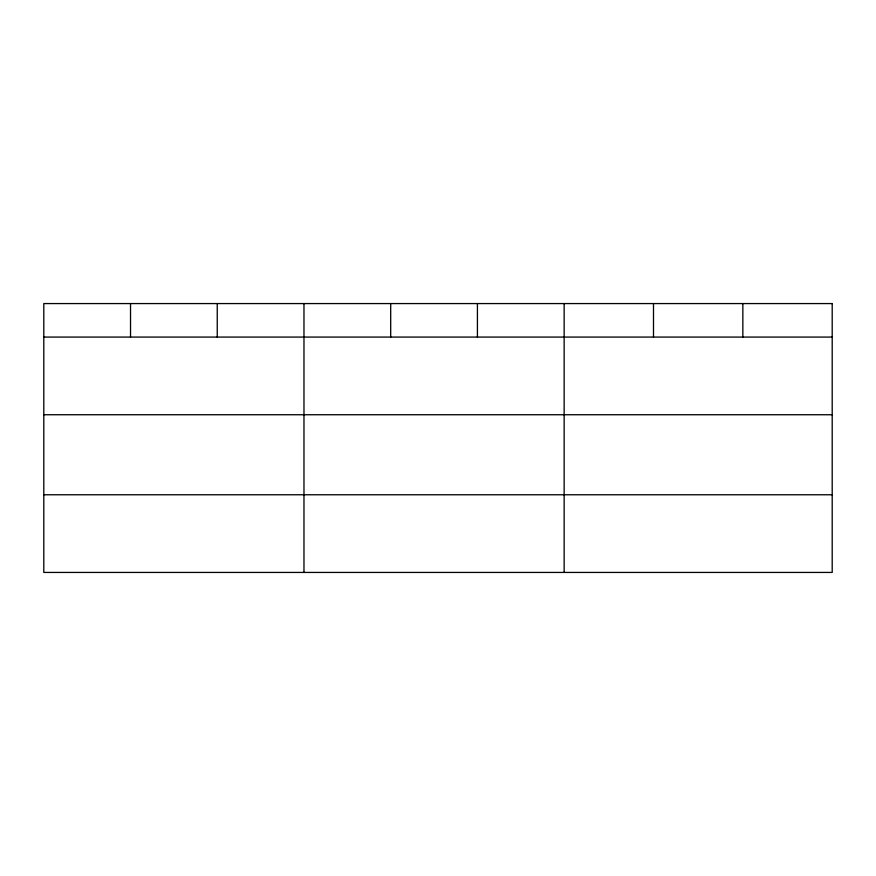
<?xml version="1.0" encoding="UTF-8"?>
<svg xmlns="http://www.w3.org/2000/svg" width="876" height="876" viewBox="0 0 876 876"><rect width="100%" height="100%" fill="white"/><g stroke="black" fill="none" stroke-linecap="round" stroke-linejoin="round"><path stroke-width="1.31" d="M43.8 337.074L832.2 337.074M43.8 414.742L832.2 414.742M43.8 494.765L832.2 494.765M742.848 303.567L742.848 337.074M653.496 303.567L653.496 337.074M564.144 303.567L564.144 572.433M477.42 303.567L477.42 337.074M390.696 303.567L390.696 337.074M303.972 303.567L303.972 572.433M217.248 303.567L217.248 337.074M130.524 303.567L130.524 337.074M832.2 303.567L43.8 303.567L43.8 572.433L832.2 572.433L832.2 303.567"/></g></svg>
